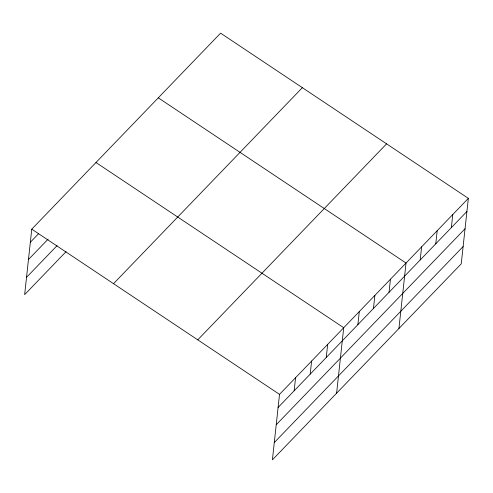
<?xml version="1.0" encoding="UTF-8"?>
<svg xmlns="http://www.w3.org/2000/svg" width="493" height="493" viewBox="0 0 493 493"><rect width="100%" height="100%" fill="white"/><g stroke="black" fill="none" stroke-linecap="round" stroke-linejoin="round"><path stroke-width="0.74" d="M468.35 198.365L279.519 394.369L272.407 459.846L461.238 263.841L468.35 198.365L220.593 33.154L31.762 229.159L24.65 294.635L66.068 251.646M294.148 390.801L295.572 377.706M310.196 374.144L311.619 361.049M326.249 357.48L327.672 344.385M336.608 393.204L343.72 327.728L95.969 162.517M357.875 324.653L359.298 311.558M373.454 308.482L374.877 295.387M389.032 292.312L390.456 279.217M398.923 328.523L406.035 263.046L158.278 97.836M420.19 259.971L421.614 246.876M435.769 243.801L437.192 230.706M451.348 227.63L452.771 214.535M30.338 242.254L38.627 233.651M28.465 259.54L48.135 239.117M26.53 277.349L57.077 245.643M113.526 283.678L302.351 87.674M197.761 339.85L386.592 143.845M278.095 407.464L466.926 211.46M276.222 424.75L465.047 228.746M274.287 442.56L463.112 246.555M31.762 229.159L279.519 394.369"/></g></svg>
